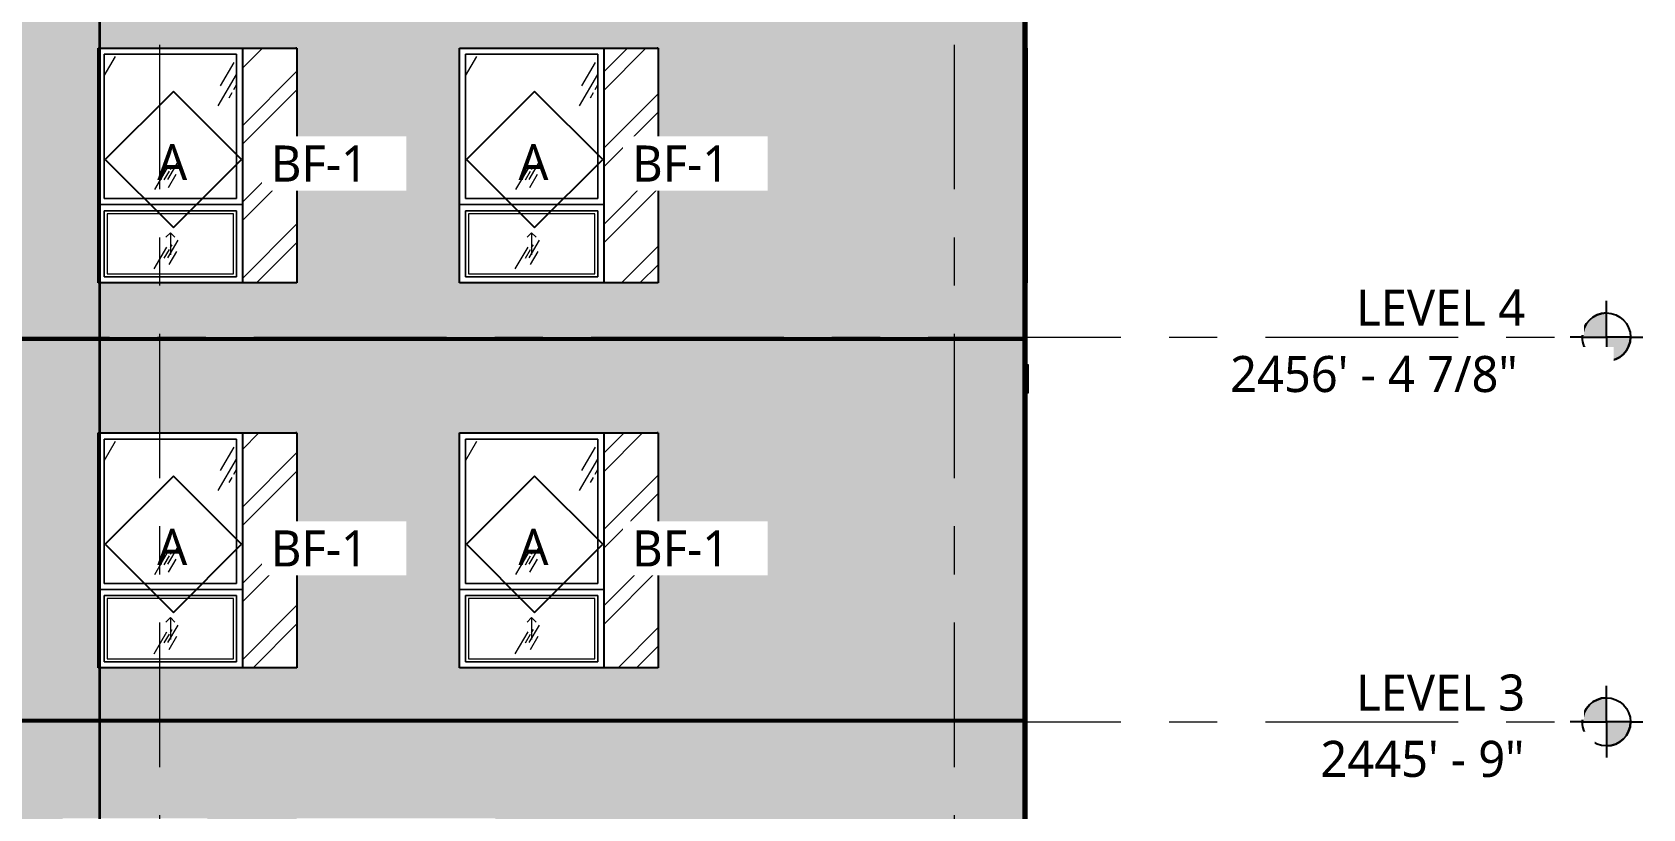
# Model space of a CAD drawing. Header units: inches. Extents: x 6 to 15224, y -733 to 6300.
# Drawn here: x 4941 to 5476, y 5320 to 5578 of the extents above; entities that cross this region are included whole.
import ezdxf

# ---------------------------------------------------------------- set-up
doc = ezdxf.new("R2010")
doc.units = ezdxf.units.IN
doc.header["$MEASUREMENT"] = 0
for name, pattern in [('Center 1_2_', [112, 64, -16, 16, -16]), ('Center 3_8_', [96, 48, -16, 16, -16]), ('Hidden 3_16_', [36, 24, -12])]:
    doc.linetypes.add(name, pattern=pattern)
for name, color, linetype, lineweight in [('A-DETL', 90, 'Continuous', 13), ('A-FLOR-LEVL', 51, 'Continuous', 13), ('A-GLAZ', 151, 'Continuous', 25), ('A-GLAZ-IDEN', 152, 'Continuous', 25), ('A-GLAZ-SILL', 1, 'Continuous', 18), ('A-WALL', 113, 'Continuous', 25), ('A-WALL-PATT', 111, 'Continuous', 25), ('G-ANNO-SYMB', 111, 'Continuous', 13), ('G-ANNO-TEXT', 231, 'Continuous', 13), ('M-EQPM', 50, 'Continuous', 18), ('S-GRID', 1, 'Continuous', 13)]:
    doc.layers.add(name, color=color, linetype=linetype, lineweight=lineweight)
doc.styles.add('Open Sans_5', font='OpenSans-Regular.ttf', dxfattribs={"height": 12})
pattern_1 = [(0, (3669.6447, 0), (5.12, 1.28), [0.16896, -3.671, 0.16896, -3.671, -20.48]), (0, (3669.6447, 0), (5.12, 1.28), [-7.68, 0.16896, -7.511, 0.16896, -3.671, -8.96]), (0, (3669.6447, 0), (5.12, 1.28), [-19.2, 0.16896, -2.391, 0.16896, -6.231]), (120, (3671.5647, 0.64), (-3.66851252, 3.79405007), [0.16896, -3.671, 0.16896, -3.671, -20.48]), (120, (3671.5647, 0.64), (-3.66851252, 3.79405007), [-7.68, 0.16896, -7.511, 0.16896, -3.671, -8.96]), (120, (3671.5647, 0.64), (-3.66851252, 3.79405007), [-19.2, 0.16896, -2.391, 0.16896, -6.231]), (240, (3672.2047, 3.2), (-1.45148748, -5.07405007), [0.16896, -3.671, 0.16896, -3.671, -20.48]), (240, (3672.2047, 3.2), (-1.45148748, -5.07405007), [-7.68, 0.16896, -7.511, 0.16896, -3.671, -8.96]), (240, (3672.2047, 3.2), (-1.45148748, -5.07405007), [-19.2, 0.16896, -2.391, 0.16896, -6.231])]
pattern_2 = [(45.176, (-1509.927, 0), (-12.593947, 12.671336), []), (45.176, (-1509.927, 19.2), (-12.593947, 12.671336), [])]
pattern_3 = [(45.176, (-1508.463, 0), (-12.593947, 12.671336), []), (45.176, (-1508.463, 19.2), (-12.593947, 12.671336), [])]

# ---------------------------------------------------------------- blocks, each defined once
blk = doc.blocks.new('1-2 WD Adaptive-Recess-TS - 4_-0_x6_-6_ - 1_-6_ Recess R-V7-WEST ELEVATION')
at = {"layer": 'A-GLAZ', "lineweight": 13}
h = blk.add_hatch(dxfattribs=at)
h.set_pattern_fill('FP_52', color=256, style=0, pattern_type=2)
h.set_pattern_definition([(59.808, (-277.003, 5432.806), (144.0017, 239.99866), [9, -754.581]), (59.808, (-277.737, 5426.193), (144.0017, 239.99866), [12, -751.581]), (59.808, (-272.552, 5431.623), (144.0017, 239.99866), [6, -757.581]), (59.808, (-274.141, 5428.844), (144.0017, 239.99866), [2, -761.581]), (59.808, (-271.446, 5429.598), (144.0017, 239.99866), [15, -748.581]), (59.808, (-246.028, 5399.404), (144.0017, 239.99866), [5.063, -758.519]), (59.808, (-246.469, 5401.668), (144.0017, 239.99866), [6.75, -756.831]), (59.808, (-247.678, 5401.525), (144.0017, 239.99866), [3.375, -760.206]), (59.808, (-245.647, 5405.029), (144.0017, 239.99866), [1.125, -762.456]), (59.808, (-250.861, 5398.297), (144.0017, 239.99866), [8.437, -755.144])])
h.paths.add_polyline_path([(-306.5, 5395), (-262.5, 5395), (-262.5, 5443), (-306.5, 5443), (-306.5, 5438.66)])
h = blk.add_hatch(dxfattribs=at)
h.set_pattern_fill('FP_50', color=256, style=0, pattern_type=2)
h.set_pattern_definition(pattern_2)
h.paths.add_polyline_path([(-242.5, 5367), (-242.5, 5445), (-260.5, 5445), (-260.5, 5367)])
at = {"layer": 'A-GLAZ-SILL', "lineweight": 13}
h = blk.add_hatch(dxfattribs=at)
h.set_pattern_fill('FP_51', color=256, style=0, pattern_type=2)
h.set_pattern_definition([(59.808, (-277.003, 5406.806), (144.0017, 239.99866), [9, -754.581]), (59.808, (-277.737, 5400.193), (144.0017, 239.99866), [12, -751.581]), (59.808, (-272.552, 5405.623), (144.0017, 239.99866), [6, -757.581]), (59.808, (-274.141, 5402.844), (144.0017, 239.99866), [2, -761.581]), (59.808, (-271.446, 5403.598), (144.0017, 239.99866), [15, -748.581]), (59.808, (-246.028, 5373.404), (144.0017, 239.99866), [5.062, -758.519]), (59.808, (-246.469, 5375.668), (144.0017, 239.99866), [6.75, -756.831]), (59.808, (-247.678, 5375.525), (144.0017, 239.99866), [3.375, -760.206]), (59.808, (-245.647, 5379.029), (144.0017, 239.99866), [1.125, -762.456]), (59.808, (-250.861, 5372.297), (144.0017, 239.99866), [8.438, -755.144])])
h.paths.add_polyline_path([(-263.5, 5370), (-263.5, 5390), (-305.5, 5390), (-305.5, 5370), (-283.5, 5370)])
at = {"layer": 'A-GLAZ', "lineweight": 13}
for p, q in [((-308.5, 5445), (-242.78, 5445)), ((-308.5, 5367), (-308.5, 5445)), ((-262.5, 5443), (-306.5, 5443)), ((-306.5, 5443), (-306.5, 5395)), ((-262.5, 5395), (-262.5, 5443)), ((-308.5, 5393), (-260.5, 5393)), ((-260.5, 5393), (-308.5, 5393)), ((-306.5, 5395), (-262.5, 5395)), ((-262.5, 5391), (-306.5, 5391)), ((-306.5, 5391), (-306.5, 5369)), ((-262.5, 5369), (-262.5, 5391)), ((-242.78, 5367), (-308.5, 5367)), ((-306.5, 5369), (-262.5, 5369))]:
    blk.add_line(p, q, dxfattribs=at)
at = {"layer": 'A-GLAZ'}
for p, q in [((-260.5, 5445), (-260.5, 5367)), ((-242.5, 5445), (-242.78, 5445)), ((-242.5, 5445), (-242.5, 5367)), ((-242.5, 5367), (-242.78, 5367))]:
    blk.add_line(p, q, dxfattribs=at)
at = {"layer": 'A-GLAZ', "linetype": 'Hidden 3_16_', "lineweight": 13}
for q in [(-286, 5382.17), (-283, 5382.17), (-284.5, 5376.33)]:
    blk.add_line((-284.5, 5383.67), q, dxfattribs=at)
at = {"layer": 'A-GLAZ-SILL'}
for p, q in [((-306.5, 5443), (-262.5, 5443)), ((-306.5, 5395), (-306.5, 5443)), ((-262.5, 5443), (-306.5, 5443)), ((-306.5, 5443), (-306.5, 5395)), ((-262.5, 5443), (-262.5, 5395)), ((-262.5, 5395), (-262.5, 5443)), ((-262.5, 5395), (-306.5, 5395)), ((-306.5, 5395), (-262.5, 5395)), ((-306.5, 5391), (-262.5, 5391)), ((-306.5, 5369), (-306.5, 5391)), ((-262.5, 5391), (-306.5, 5391)), ((-306.5, 5391), (-306.5, 5369)), ((-263.5, 5390), (-305.5, 5390)), ((-305.5, 5390), (-305.5, 5370)), ((-263.5, 5370), (-263.5, 5390)), ((-262.5, 5391), (-262.5, 5369)), ((-262.5, 5369), (-262.5, 5391)), ((-262.5, 5369), (-306.5, 5369)), ((-306.5, 5369), (-262.5, 5369)), ((-305.5, 5370), (-263.5, 5370))]:
    blk.add_line(p, q, dxfattribs=at)
blk = doc.blocks.new('1-2 WD Adaptive-Recess-TS - 4_-0_x6_-6_ - 1_-6_ Recess R-V8-WEST ELEVATION')
at = {"layer": 'A-GLAZ', "lineweight": 13}
h = blk.add_hatch(dxfattribs=at)
h.set_pattern_fill('FP_54', color=256, style=0, pattern_type=2)
h.set_pattern_definition([(59.808, (-277.003, 5560.681), (144.0017, 239.99866), [9, -754.581]), (59.808, (-277.737, 5554.068), (144.0017, 239.99866), [12, -751.581]), (59.808, (-272.552, 5559.498), (144.0017, 239.99866), [6, -757.581]), (59.808, (-274.141, 5556.719), (144.0017, 239.99866), [2, -761.581]), (59.808, (-271.446, 5557.473), (144.0017, 239.99866), [15, -748.581]), (59.808, (-246.028, 5527.279), (144.0017, 239.99866), [5.063, -758.519]), (59.808, (-246.469, 5529.543), (144.0017, 239.99866), [6.75, -756.831]), (59.808, (-247.678, 5529.4), (144.0017, 239.99866), [3.375, -760.206]), (59.808, (-245.647, 5532.904), (144.0017, 239.99866), [1.125, -762.456]), (59.808, (-250.861, 5526.172), (144.0017, 239.99866), [8.437, -755.144])])
h.paths.add_polyline_path([(-262.5, 5522.87), (-262.5, 5570.87), (-306.5, 5570.87), (-306.5, 5522.87)])
h = blk.add_hatch(dxfattribs=at)
h.set_pattern_fill('FP_50', color=256, style=0, pattern_type=2)
h.set_pattern_definition(pattern_2)
h.paths.add_polyline_path([(-242.5, 5494.87), (-242.5, 5572.87), (-260.5, 5572.87), (-260.5, 5494.87)])
at = {"layer": 'A-GLAZ-SILL', "lineweight": 13}
h = blk.add_hatch(dxfattribs=at)
h.set_pattern_fill('FP_53', color=256, style=0, pattern_type=2)
h.set_pattern_definition([(59.808, (-277.003, 5534.681), (144.0017, 239.99866), [9, -754.581]), (59.808, (-277.737, 5528.068), (144.0017, 239.99866), [12, -751.581]), (59.808, (-272.552, 5533.498), (144.0017, 239.99866), [6, -757.581]), (59.808, (-274.141, 5530.719), (144.0017, 239.99866), [2, -761.581]), (59.808, (-271.446, 5531.473), (144.0017, 239.99866), [15, -748.581]), (59.808, (-246.028, 5501.279), (144.0017, 239.99866), [5.062, -758.519]), (59.808, (-246.469, 5503.543), (144.0017, 239.99866), [6.75, -756.831]), (59.808, (-247.678, 5503.4), (144.0017, 239.99866), [3.375, -760.206]), (59.808, (-245.647, 5506.904), (144.0017, 239.99866), [1.125, -762.456]), (59.808, (-250.861, 5500.172), (144.0017, 239.99866), [8.438, -755.144])])
h.paths.add_polyline_path([(-305.5, 5497.87), (-263.5, 5497.87), (-263.5, 5517.87), (-305.5, 5517.87), (-305.5, 5499.86)])
at = {"layer": 'A-GLAZ', "lineweight": 13}
for p, q in [((-308.5, 5572.87), (-242.78, 5572.87)), ((-308.5, 5494.87), (-308.5, 5572.87)), ((-262.5, 5570.87), (-306.5, 5570.87)), ((-306.5, 5570.87), (-306.5, 5522.87)), ((-262.5, 5522.87), (-262.5, 5570.87)), ((-306.5, 5522.87), (-262.5, 5522.87)), ((-308.5, 5520.87), (-260.5, 5520.87)), ((-260.5, 5520.87), (-308.5, 5520.87)), ((-262.5, 5518.87), (-306.5, 5518.87)), ((-306.5, 5518.87), (-306.5, 5496.87)), ((-262.5, 5496.87), (-262.5, 5518.87)), ((-242.78, 5494.87), (-308.5, 5494.87)), ((-306.5, 5496.87), (-262.5, 5496.87))]:
    blk.add_line(p, q, dxfattribs=at)
at = {"layer": 'A-GLAZ'}
for p, q in [((-260.5, 5572.87), (-260.5, 5494.87)), ((-242.5, 5572.87), (-242.78, 5572.87)), ((-242.5, 5572.87), (-242.5, 5494.87)), ((-242.5, 5494.87), (-242.78, 5494.87))]:
    blk.add_line(p, q, dxfattribs=at)
at = {"layer": 'A-GLAZ', "linetype": 'Hidden 3_16_', "lineweight": 13}
for q in [(-286, 5510.04), (-283, 5510.04), (-284.5, 5504.21)]:
    blk.add_line((-284.5, 5511.54), q, dxfattribs=at)
at = {"layer": 'A-GLAZ-SILL'}
for p, q in [((-306.5, 5570.87), (-262.5, 5570.87)), ((-306.5, 5522.87), (-306.5, 5570.87)), ((-262.5, 5570.87), (-306.5, 5570.87)), ((-306.5, 5570.87), (-306.5, 5522.87)), ((-262.5, 5570.87), (-262.5, 5522.87)), ((-262.5, 5522.87), (-262.5, 5570.87)), ((-262.5, 5522.87), (-306.5, 5522.87)), ((-306.5, 5522.87), (-262.5, 5522.87)), ((-306.5, 5518.87), (-262.5, 5518.87)), ((-306.5, 5496.87), (-306.5, 5518.87)), ((-262.5, 5518.87), (-306.5, 5518.87)), ((-306.5, 5518.87), (-306.5, 5496.87)), ((-263.5, 5517.87), (-305.5, 5517.87)), ((-305.5, 5517.87), (-305.5, 5497.87)), ((-263.5, 5497.87), (-263.5, 5517.87)), ((-262.5, 5518.87), (-262.5, 5496.87)), ((-262.5, 5496.87), (-262.5, 5518.87)), ((-262.5, 5496.87), (-306.5, 5496.87)), ((-306.5, 5496.87), (-262.5, 5496.87)), ((-305.5, 5497.87), (-263.5, 5497.87))]:
    blk.add_line(p, q, dxfattribs=at)
blk = doc.blocks.new('1-2 WD Adaptive-Recess-TS - 4_-0_x6_-6_ - 1_-6_ Recess R-V12-WEST ELEVATION')
at = {"layer": 'A-GLAZ', "lineweight": 13}
h = blk.add_hatch(dxfattribs=at)
h.set_pattern_fill('FP_65', color=256, style=0, pattern_type=2)
h.set_pattern_definition([(59.808, (-157.003, 5432.806), (144.0017, 239.99866), [9, -754.581]), (59.808, (-157.737, 5426.193), (144.0017, 239.99866), [12, -751.581]), (59.808, (-152.552, 5431.623), (144.0017, 239.99866), [6, -757.581]), (59.808, (-154.141, 5428.844), (144.0017, 239.99866), [2, -761.581]), (59.808, (-151.446, 5429.598), (144.0017, 239.99866), [15, -748.581]), (59.808, (-126.028, 5399.404), (144.0017, 239.99866), [5.063, -758.519]), (59.808, (-126.469, 5401.668), (144.0017, 239.99866), [6.75, -756.831]), (59.808, (-127.678, 5401.525), (144.0017, 239.99866), [3.375, -760.206]), (59.808, (-125.647, 5405.029), (144.0017, 239.99866), [1.125, -762.456]), (59.808, (-130.861, 5398.297), (144.0017, 239.99866), [8.437, -755.144])])
h.paths.add_polyline_path([(-186.5, 5395), (-142.5, 5395), (-142.5, 5443), (-186.5, 5443), (-186.5, 5438.66)])
h = blk.add_hatch(dxfattribs=at)
h.set_pattern_fill('FP_63', color=256, style=0, pattern_type=2)
h.set_pattern_definition(pattern_3)
h.paths.add_polyline_path([(-122.5, 5367), (-122.5, 5445), (-140.5, 5445), (-140.5, 5367)])
at = {"layer": 'A-GLAZ-SILL', "lineweight": 13}
h = blk.add_hatch(dxfattribs=at)
h.set_pattern_fill('FP_64', color=256, style=0, pattern_type=2)
h.set_pattern_definition([(59.808, (-157.003, 5406.806), (144.0017, 239.99866), [9, -754.581]), (59.808, (-157.737, 5400.193), (144.0017, 239.99866), [12, -751.581]), (59.808, (-152.552, 5405.623), (144.0017, 239.99866), [6, -757.581]), (59.808, (-154.141, 5402.844), (144.0017, 239.99866), [2, -761.581]), (59.808, (-151.446, 5403.598), (144.0017, 239.99866), [15, -748.581]), (59.808, (-126.028, 5373.404), (144.0017, 239.99866), [5.062, -758.519]), (59.808, (-126.469, 5375.668), (144.0017, 239.99866), [6.75, -756.831]), (59.808, (-127.678, 5375.525), (144.0017, 239.99866), [3.375, -760.206]), (59.808, (-125.647, 5379.029), (144.0017, 239.99866), [1.125, -762.456]), (59.808, (-130.861, 5372.297), (144.0017, 239.99866), [8.438, -755.144])])
h.paths.add_polyline_path([(-143.5, 5370), (-143.5, 5390), (-185.5, 5390), (-185.5, 5370), (-163.5, 5370)])
at = {"layer": 'A-GLAZ', "lineweight": 13}
for p, q in [((-188.5, 5445), (-122.78, 5445)), ((-188.5, 5367), (-188.5, 5445)), ((-142.5, 5443), (-186.5, 5443)), ((-186.5, 5443), (-186.5, 5395)), ((-142.5, 5395), (-142.5, 5443)), ((-188.5, 5393), (-140.5, 5393)), ((-140.5, 5393), (-188.5, 5393)), ((-186.5, 5395), (-142.5, 5395)), ((-142.5, 5391), (-186.5, 5391)), ((-186.5, 5391), (-186.5, 5369)), ((-142.5, 5369), (-142.5, 5391)), ((-122.78, 5367), (-188.5, 5367)), ((-186.5, 5369), (-142.5, 5369))]:
    blk.add_line(p, q, dxfattribs=at)
at = {"layer": 'A-GLAZ'}
for p, q in [((-140.5, 5445), (-140.5, 5367)), ((-122.5, 5445), (-122.78, 5445)), ((-122.5, 5445), (-122.5, 5367)), ((-122.5, 5367), (-122.78, 5367))]:
    blk.add_line(p, q, dxfattribs=at)
at = {"layer": 'A-GLAZ', "linetype": 'Hidden 3_16_', "lineweight": 13}
for q in [(-166, 5382.17), (-163, 5382.17), (-164.5, 5376.33)]:
    blk.add_line((-164.5, 5383.67), q, dxfattribs=at)
at = {"layer": 'A-GLAZ-SILL'}
for p, q in [((-186.5, 5443), (-142.5, 5443)), ((-186.5, 5395), (-186.5, 5443)), ((-142.5, 5443), (-186.5, 5443)), ((-186.5, 5443), (-186.5, 5395)), ((-142.5, 5443), (-142.5, 5395)), ((-142.5, 5395), (-142.5, 5443)), ((-142.5, 5395), (-186.5, 5395)), ((-186.5, 5395), (-142.5, 5395)), ((-186.5, 5391), (-142.5, 5391)), ((-186.5, 5369), (-186.5, 5391)), ((-142.5, 5391), (-186.5, 5391)), ((-186.5, 5391), (-186.5, 5369)), ((-143.5, 5390), (-185.5, 5390)), ((-185.5, 5390), (-185.5, 5370)), ((-143.5, 5370), (-143.5, 5390)), ((-142.5, 5391), (-142.5, 5369)), ((-142.5, 5369), (-142.5, 5391)), ((-142.5, 5369), (-186.5, 5369)), ((-186.5, 5369), (-142.5, 5369)), ((-185.5, 5370), (-143.5, 5370))]:
    blk.add_line(p, q, dxfattribs=at)
blk = doc.blocks.new('1-2 WD Adaptive-Recess-TS - 4_-0_x6_-6_ - 1_-6_ Recess R-V13-WEST ELEVATION')
at = {"layer": 'A-GLAZ', "lineweight": 13}
h = blk.add_hatch(dxfattribs=at)
h.set_pattern_fill('FP_67', color=256, style=0, pattern_type=2)
h.set_pattern_definition([(59.808, (-157.003, 5560.681), (144.0017, 239.99866), [9, -754.581]), (59.808, (-157.737, 5554.068), (144.0017, 239.99866), [12, -751.581]), (59.808, (-152.552, 5559.498), (144.0017, 239.99866), [6, -757.581]), (59.808, (-154.141, 5556.719), (144.0017, 239.99866), [2, -761.581]), (59.808, (-151.446, 5557.473), (144.0017, 239.99866), [15, -748.581]), (59.808, (-126.028, 5527.279), (144.0017, 239.99866), [5.063, -758.519]), (59.808, (-126.469, 5529.543), (144.0017, 239.99866), [6.75, -756.831]), (59.808, (-127.678, 5529.4), (144.0017, 239.99866), [3.375, -760.206]), (59.808, (-125.647, 5532.904), (144.0017, 239.99866), [1.125, -762.456]), (59.808, (-130.861, 5526.172), (144.0017, 239.99866), [8.437, -755.144])])
h.paths.add_polyline_path([(-142.5, 5522.87), (-142.5, 5570.87), (-186.5, 5570.87), (-186.5, 5522.87)])
h = blk.add_hatch(dxfattribs=at)
h.set_pattern_fill('FP_63', color=256, style=0, pattern_type=2)
h.set_pattern_definition(pattern_3)
h.paths.add_polyline_path([(-122.5, 5494.87), (-122.5, 5572.87), (-140.5, 5572.87), (-140.5, 5494.87)])
at = {"layer": 'A-GLAZ-SILL', "lineweight": 13}
h = blk.add_hatch(dxfattribs=at)
h.set_pattern_fill('FP_66', color=256, style=0, pattern_type=2)
h.set_pattern_definition([(59.808, (-157.003, 5534.681), (144.0017, 239.99866), [9, -754.581]), (59.808, (-157.737, 5528.068), (144.0017, 239.99866), [12, -751.581]), (59.808, (-152.552, 5533.498), (144.0017, 239.99866), [6, -757.581]), (59.808, (-154.141, 5530.719), (144.0017, 239.99866), [2, -761.581]), (59.808, (-151.446, 5531.473), (144.0017, 239.99866), [15, -748.581]), (59.808, (-126.028, 5501.279), (144.0017, 239.99866), [5.062, -758.519]), (59.808, (-126.469, 5503.543), (144.0017, 239.99866), [6.75, -756.831]), (59.808, (-127.678, 5503.4), (144.0017, 239.99866), [3.375, -760.206]), (59.808, (-125.647, 5506.904), (144.0017, 239.99866), [1.125, -762.456]), (59.808, (-130.861, 5500.172), (144.0017, 239.99866), [8.438, -755.144])])
h.paths.add_polyline_path([(-143.5, 5497.87), (-143.5, 5517.87), (-185.5, 5517.87), (-185.5, 5497.87), (-163.5, 5497.87)])
at = {"layer": 'A-GLAZ', "lineweight": 13}
for p, q in [((-188.5, 5572.87), (-122.78, 5572.87)), ((-188.5, 5494.87), (-188.5, 5572.87)), ((-142.5, 5570.87), (-186.5, 5570.87)), ((-186.5, 5570.87), (-186.5, 5522.87)), ((-142.5, 5522.87), (-142.5, 5570.87)), ((-186.5, 5522.87), (-142.5, 5522.87)), ((-188.5, 5520.87), (-140.5, 5520.87)), ((-140.5, 5520.87), (-188.5, 5520.87)), ((-142.5, 5518.87), (-186.5, 5518.87)), ((-186.5, 5518.87), (-186.5, 5496.87)), ((-142.5, 5496.87), (-142.5, 5518.87)), ((-122.78, 5494.87), (-188.5, 5494.87)), ((-186.5, 5496.87), (-142.5, 5496.87))]:
    blk.add_line(p, q, dxfattribs=at)
at = {"layer": 'A-GLAZ'}
for p, q in [((-140.5, 5572.87), (-140.5, 5494.87)), ((-122.5, 5572.87), (-122.78, 5572.87)), ((-122.5, 5572.87), (-122.5, 5494.87)), ((-122.5, 5494.87), (-122.78, 5494.87))]:
    blk.add_line(p, q, dxfattribs=at)
at = {"layer": 'A-GLAZ', "linetype": 'Hidden 3_16_', "lineweight": 13}
for q in [(-166, 5510.04), (-163, 5510.04), (-164.5, 5504.21)]:
    blk.add_line((-164.5, 5511.54), q, dxfattribs=at)
at = {"layer": 'A-GLAZ-SILL'}
for p, q in [((-186.5, 5570.87), (-142.5, 5570.87)), ((-186.5, 5522.87), (-186.5, 5570.87)), ((-142.5, 5570.87), (-186.5, 5570.87)), ((-186.5, 5570.87), (-186.5, 5522.87)), ((-142.5, 5570.87), (-142.5, 5522.87)), ((-142.5, 5522.87), (-142.5, 5570.87)), ((-142.5, 5522.87), (-186.5, 5522.87)), ((-186.5, 5522.87), (-142.5, 5522.87)), ((-186.5, 5518.87), (-142.5, 5518.87)), ((-186.5, 5496.87), (-186.5, 5518.87)), ((-142.5, 5518.87), (-186.5, 5518.87)), ((-186.5, 5518.87), (-186.5, 5496.87)), ((-143.5, 5517.87), (-185.5, 5517.87)), ((-185.5, 5517.87), (-185.5, 5497.87)), ((-143.5, 5497.87), (-143.5, 5517.87)), ((-142.5, 5518.87), (-142.5, 5496.87)), ((-142.5, 5496.87), (-142.5, 5518.87)), ((-142.5, 5496.87), (-186.5, 5496.87)), ((-186.5, 5496.87), (-142.5, 5496.87)), ((-185.5, 5497.87), (-143.5, 5497.87))]:
    blk.add_line(p, q, dxfattribs=at)
blk = doc.blocks.new('1-2 WD Adaptive-Recess-TS - 4_-0_x6_-6_ - 1_-6_ Recess L-V14-WEST ELEVATION')
at = {"layer": 'A-GLAZ', "lineweight": 13}
h = blk.add_hatch(dxfattribs=at)
h.set_pattern_fill('FP_70', color=256, style=0, pattern_type=2)
h.set_pattern_definition([(45, (-1601.527, 0), (-12.671354, 12.671354), []), (45, (-1601.527, 19.2), (-12.671354, 12.671354), [])])
h.paths.add_polyline_path([(-0.06, 5367), (-0.03, 5367), (-0.06, 5369.73)])
at = {"layer": 'A-GLAZ'}
for p, q in [((-0.03, 5445), (-0.06, 5445)), ((-0.03, 5367), (-0.03, 5445)), ((-0.03, 5367), (-0.06, 5367))]:
    blk.add_line(p, q, dxfattribs=at)
blk = doc.blocks.new('1-2 WD Adaptive-Recess-TS - 2_-6_x6_-6_ - 2_-6_ Recess R-V15-WEST ELEVATION')
at = {"layer": 'A-GLAZ', "lineweight": 13}
h = blk.add_hatch(dxfattribs=at)
h.set_pattern_fill('FP_68', color=256, style=0, pattern_type=2)
h.set_pattern_definition([(86.194, (-58.193, 0), (-0.8427856, 12.6708881), []), (86.194, (-58.193, 19.2), (-0.8427856, 12.6708881), [])])
h.paths.add_polyline_path([(-0.06, 5494.87), (-0.03, 5494.87), (-0.06, 5507.58)])
at = {"layer": 'A-GLAZ'}
blk.add_line((-0.03, 5572.87), (-0.03, 5494.87), dxfattribs=at)
blk = doc.blocks.new('ME Louvers w Trim-AM - 24_ x 8_-V52-WEST ELEVATION')
at = {"layer": 'M-EQPM'}
for p, q in [((-0.0625, 5467.75), (0.4375, 5467.75)), ((0.4375, 5467.75), (0.4375, 5458.25)), ((0.4375, 5458.25), (-0.0625, 5458.25))]:
    blk.add_line(p, q, dxfattribs=at)
blk = doc.blocks.new('ME Louvers w Trim-AM - 24_ x 8_-17810137-WEST ELEVATION')
at = {"layer": 'M-EQPM'}
for p, q in [((-0.6875, 5332.75), (-0.1875, 5332.75)), ((-0.1875, 5332.75), (-0.1875, 5323.25)), ((-0.1875, 5323.25), (-0.6875, 5323.25))]:
    blk.add_line(p, q, dxfattribs=at)
blk = doc.blocks.new('Level - AN Level Head-AM-798523-WEST ELEVATION')
at = {"layer": 'A-FLOR-LEVL'}
h = blk.add_hatch(color=256, dxfattribs=at)
edge = h.paths.add_edge_path()
edge.add_line((192.54, 5109), (184.54, 5109))
edge.add_arc((192.54, 5109), 8, 90, 180, ccw=False)
edge.add_line((192.54, 5117), (192.54, 5109))
h = blk.add_hatch(color=256, dxfattribs=at)
edge = h.paths.add_edge_path()
edge.add_arc((192.54, 5109), 8, 270, 360, ccw=False)
edge.add_line((192.54, 5101), (192.54, 5109))
edge.add_line((192.54, 5109), (200.54, 5109))
at = {"layer": 'A-FLOR-LEVL', "lineweight": 25}
for p, q in [((192.54, 5117.07), (192.54, 5121.02)), ((192.54, 5109), (192.54, 5117)), ((184.54, 5109), (180.53, 5109)), ((184.54, 5109), (192.54, 5109)), ((200.54, 5109), (192.54, 5109)), ((192.54, 5109), (192.54, 5101)), ((200.54, 5109), (204.62, 5109)), ((192.54, 5101), (192.54, 5097.17))]:
    blk.add_line(p, q, dxfattribs=at)
blk.add_circle((192.54, 5109), 8, dxfattribs=at)
for start, end in [(90, 180), (270, 360)]:
    blk.add_arc((192.54, 5109), 8, start, end, dxfattribs=at)
blk = doc.blocks.new('TAG Window-AM - Standard-51685-WEST ELEVATION')
at = {"layer": 'A-GLAZ-IDEN'}
for p, q in [((-3095.5, 5558.5), (-3118.13, 5535.88)), ((-3072.87, 5535.88), (-3095.5, 5558.5)), ((-3118.13, 5535.88), (-3095.5, 5513.25)), ((-3095.5, 5513.25), (-3072.87, 5535.88))]:
    blk.add_line(p, q, dxfattribs=at)

msp = doc.modelspace()

# ---------------------------------------------------------------- hatches: boundary and pattern name
at = {"layer": 'A-WALL-PATT', "lineweight": 13}
h = msp.add_hatch(dxfattribs=at)
h.set_pattern_fill('FP_17', color=256, style=0, pattern_type=2)
h.set_pattern_definition(pattern_1)
h.paths.add_polyline_path([(5148.67166239, 5476.625), (5259.42166239, 5476.625), (5259.42166239, 5603.75), (4601.85916239, 5603.75), (4601.85916239, 5476.625), (5058.9231246, 5476.625)])
h.paths.add_polyline_path([(4776.67166239, 5494.875), (4776.67166239, 5572.875), (4842.67166239, 5572.875), (4842.67166239, 5494.875), (4776.95370757, 5494.875)])
h.paths.add_polyline_path([(5148.38961722, 5494.875), (5082.67166239, 5494.875), (5082.67166239, 5572.875), (5148.67166239, 5572.875), (5148.67166239, 5494.875)])
h.paths.add_polyline_path([(4866.67166239, 5494.875), (4866.67166239, 5572.875), (4914.67166239, 5572.875), (4914.67166239, 5494.875)])
h.paths.add_polyline_path([(4962.67166239, 5494.875), (4962.67166239, 5572.875), (5028.67166239, 5572.875), (5028.67166239, 5494.875), (5028.38961722, 5494.875)])
h.paths.add_polyline_path([(4710.67166239, 5586.125), (4685.92166239, 5586.125), (4685.92166239, 5595.625), (4711.42166239, 5595.625), (4711.42166239, 5586.125), (4711.20970587, 5586.125)])
h = msp.add_hatch(dxfattribs=at)
h.set_pattern_fill('FP_17', color=256, style=0, pattern_type=2)
h.set_pattern_definition(pattern_1)
h.paths.add_polyline_path([(5266.09082407, 5476.625), (5271.10916239, 5476.625), (5271.10916239, 5603.75), (5259.42166239, 5603.75), (5259.42166239, 5476.625), (5259.8381246, 5476.625)])
h = msp.add_hatch(dxfattribs=at)
h.set_pattern_fill('FP_17', color=256, style=0, pattern_type=2)
h.set_pattern_definition(pattern_1)
h.paths.add_polyline_path([(4602.85916239, 5475.875), (5259.42166239, 5475.875), (5259.42166239, 5476.625), (4602.85916239, 5476.625)])
h = msp.add_hatch(dxfattribs=at)
h.set_pattern_fill('FP_17', color=256, style=0, pattern_type=2)
h.set_pattern_definition(pattern_1)
h.paths.add_polyline_path([(4791.03645793, 5349.75), (5259.42166239, 5349.75), (5259.42166239, 5475.875), (4612.92166239, 5475.875), (4612.92166239, 5349.75), (4782.92166239, 5349.75)])
h.paths.add_polyline_path([(4776.67166239, 5367), (4776.67166239, 5445), (4842.67166239, 5445), (4842.67166239, 5367), (4776.95370757, 5367)])
h.paths.add_polyline_path([(4914.67166239, 5367), (4866.67166239, 5367), (4866.67166239, 5445), (4914.67166239, 5445), (4914.67166239, 5369.73127351)])
h.paths.add_polyline_path([(4962.67166239, 5367), (4962.67166239, 5445), (5028.67166239, 5445), (5028.67166239, 5367), (4991.95145793, 5367)])
h.paths.add_polyline_path([(5148.67166239, 5367), (5082.67166239, 5367), (5082.67166239, 5445), (5148.67166239, 5445), (5148.67166239, 5369.73127351)])
h.paths.add_polyline_path([(4687.00241986, 5458.25), (4685.51541239, 5458.25), (4685.51541239, 5467.75), (4711.01541239, 5467.75), (4711.01541239, 5458.25), (4687.01541239, 5458.25)])
h = msp.add_hatch(dxfattribs=at)
h.set_pattern_fill('FP_17', color=256, style=0, pattern_type=2)
h.set_pattern_definition(pattern_1)
h.paths.add_polyline_path([(5266.17166239, 5475.875), (5270.10916239, 5475.875), (5270.10916239, 5476.625), (5259.42166239, 5476.625), (5259.42166239, 5475.875), (5265.8483091, 5475.875)])
h = msp.add_hatch(dxfattribs=at)
h.set_pattern_fill('FP_17', color=256, style=0, pattern_type=2)
h.set_pattern_definition(pattern_1)
h.paths.add_polyline_path([(5259.42166239, 5349.75), (5271.10916239, 5349.75), (5271.10916239, 5475.875), (5259.42166239, 5475.875), (5259.42166239, 5367)])
h = msp.add_hatch(dxfattribs=at)
h.set_pattern_fill('FP_17', color=256, style=0, pattern_type=2)
h.set_pattern_definition(pattern_1)
h.paths.add_polyline_path([(4612.29666239, 5210.25), (5260.04666239, 5210.25), (5260.04666239, 5349), (4612.29666239, 5349), (4612.29666239, 5231.87927351)])
h.paths.add_polyline_path([(4782.92166239, 5239), (4782.92166239, 5317), (4830.92166239, 5317), (4830.92166239, 5239), (4791.03645793, 5239)])
h.paths.add_polyline_path([(5028.95370757, 5239), (5028.67166239, 5239), (5028.67166239, 5317), (5094.67166239, 5317), (5094.67166239, 5239), (5058.9231246, 5239)])
h.paths.add_polyline_path([(4950.92166239, 5239), (4950.92166239, 5317), (4998.92166239, 5317), (4998.92166239, 5239), (4991.95145793, 5239)])
h.paths.add_polyline_path([(4926.92166239, 5239), (4860.92166239, 5239), (4860.92166239, 5317), (4926.92166239, 5317), (4926.92166239, 5300.80527351)])
h = msp.add_hatch(dxfattribs=at)
h.set_pattern_fill('FP_17', color=256, style=0, pattern_type=2)
h.set_pattern_definition(pattern_1)
h.paths.add_polyline_path([(5192.86645793, 5349), (5259.42166239, 5349), (5259.42166239, 5349.75), (4612.92166239, 5349.75), (4612.92166239, 5349), (5148.67166239, 5349)])
h = msp.add_hatch(dxfattribs=at)
h.set_pattern_fill('FP_17', color=256, style=0, pattern_type=2)
h.set_pattern_definition(pattern_1)
h.paths.add_polyline_path([(5259.8381246, 5349), (5270.10916239, 5349), (5270.10916239, 5349.75), (5259.42166239, 5349.75), (5259.42166239, 5349)])
h = msp.add_hatch(dxfattribs=at)
h.set_pattern_fill('FP_17', color=256, style=0, pattern_type=2)
h.set_pattern_definition(pattern_1)
h.paths.add_polyline_path([(5270.48416239, 5210.25), (5270.48416239, 5349), (5260.04666239, 5349), (5260.04666239, 5210.25), (5266.67166239, 5210.25)])

# ---------------------------------------------------------------- linework, layer by layer
at = {"layer": 'A-DETL', "lineweight": 70}
msp.add_line((5270.48416239, 6037), (5270.48416239, 5210.25), dxfattribs=at)
at = {"layer": 'A-WALL'}
for p, q in [((5271.10916239, 5603.75), (5271.10916239, 5476.625)), ((4962.67166239, 5572.875), (5028.38961722, 5572.875)), ((4962.67166239, 5494.875), (4962.67166239, 5572.875)), ((5082.67166239, 5572.875), (5148.38961722, 5572.875)), ((5082.67166239, 5494.875), (5082.67166239, 5572.875)), ((5028.38961722, 5494.875), (4962.67166239, 5494.875)), ((5148.38961722, 5494.875), (5082.67166239, 5494.875)), ((4601.85916239, 5476.625), (5271.10916239, 5476.625)), ((5271.10916239, 5475.875), (4601.85916239, 5475.875)), ((5270.10916239, 5476.625), (5270.10916239, 5475.875)), ((5271.10916239, 5475.875), (5271.10916239, 5349.75)), ((4962.67166239, 5445), (5028.38961722, 5445)), ((4962.67166239, 5367), (4962.67166239, 5445)), ((5082.67166239, 5445), (5148.38961722, 5445)), ((5082.67166239, 5367), (5082.67166239, 5445)), ((5028.38961722, 5367), (4962.67166239, 5367)), ((5148.38961722, 5367), (5082.67166239, 5367)), ((4601.85916239, 5349.75), (5271.10916239, 5349.75)), ((5270.48416239, 5349), (4601.85916239, 5349)), ((5270.10916239, 5349.75), (5270.10916239, 5349)), ((5270.48416239, 5349), (5270.48416239, 5210.25))]:
    msp.add_line(p, q, dxfattribs=at)
at = {"layer": 'G-ANNO-SYMB', "lineweight": 35}
msp.add_line((4963.17166239, 6073.27546737), (4963.17166239, 5012.73541123), dxfattribs=at)
at = {"layer": 'S-GRID', "linetype": 'Center 3_8_'}
for p, q in [((4983.17166239, 4950), (4983.17166239, 6251.21253225)), ((5247.17166239, 4950), (5247.17166239, 6251.21253225))]:
    msp.add_line(p, q, dxfattribs=at)

# ---------------------------------------------------------------- block references
at = {"layer": 'A-FLOR-LEVL', "lineweight": 25}
for p in [(5271.17166239, 367.875), (5271.17166239, 240)]:
    msp.add_blockref('Level - AN Level Head-AM-798523-WEST ELEVATION', p, dxfattribs=at)
at = {"layer": 'A-GLAZ'}
for name in ['1-2 WD Adaptive-Recess-TS - 4_-0_x6_-6_ - 1_-6_ Recess R-V8-WEST ELEVATION', '1-2 WD Adaptive-Recess-TS - 4_-0_x6_-6_ - 1_-6_ Recess R-V13-WEST ELEVATION', '1-2 WD Adaptive-Recess-TS - 2_-6_x6_-6_ - 2_-6_ Recess R-V15-WEST ELEVATION', '1-2 WD Adaptive-Recess-TS - 4_-0_x6_-6_ - 1_-6_ Recess R-V7-WEST ELEVATION', '1-2 WD Adaptive-Recess-TS - 4_-0_x6_-6_ - 1_-6_ Recess R-V12-WEST ELEVATION', '1-2 WD Adaptive-Recess-TS - 4_-0_x6_-6_ - 1_-6_ Recess L-V14-WEST ELEVATION']:
    msp.add_blockref(name, (5271.17166239, 0), dxfattribs=at)
at = {"layer": 'A-GLAZ-IDEN'}
for p in [(8083.17166239, 0), (8203.17166239, 0), (8083.17166239, -127.875), (8203.17166239, -127.875)]:
    msp.add_blockref('TAG Window-AM - Standard-51685-WEST ELEVATION', p, dxfattribs=at)
at = {"layer": 'M-EQPM'}
for name in ['ME Louvers w Trim-AM - 24_ x 8_-V52-WEST ELEVATION', 'ME Louvers w Trim-AM - 24_ x 8_-17810137-WEST ELEVATION']:
    msp.add_blockref(name, (5271.17166239, 0), dxfattribs=at)

# ---------------------------------------------------------------- texts
at = {"layer": 'A-GLAZ-IDEN', "lineweight": 13, "char_height": 12, "width": 12.928, "attachment_point": 1, "style": 'Open Sans_5'}
for insert in [(4982.30580368, 5541.00631631), (5102.30580368, 5541.00631631), (4982.30580368, 5413.13131631), (5102.30580368, 5413.13131631)]:
    msp.add_mtext('A', dxfattribs=dict(at, insert=insert))

# ---------------------------------------------------------------- next in the draw order: texts
at = {"layer": 'A-FLOR-LEVL', "char_height": 12, "attachment_point": 1, "style": 'Open Sans_5', "bg_fill": 3, "box_fill_scale": 1.25, "bg_fill_color": 256, "bg_fill_true_color": 13158600, "bg_fill_transparency": 0}
for s, insert, width in [('LEVEL 4', (5380.56035633, 5492.6135775), 72.72), ('2456\' - 4 7/8"', (5338.71124445, 5470.59343075), 124.432), ('LEVEL 3', (5380.56035633, 5364.7385775), 72.72), ('2445\' - 9"', (5368.69549642, 5342.71843075), 88.072)]:
    msp.add_mtext(s, dxfattribs=dict(at, insert=insert, width=width))
at = {"layer": 'G-ANNO-TEXT', "color": 7, "char_height": 12, "width": 42.016, "attachment_point": 1, "style": 'Open Sans_5', "bg_fill": 3, "box_fill_scale": 1.25, "bg_fill_color": 256, "bg_fill_true_color": 13158600, "bg_fill_transparency": 0}
for insert in [(5020.0683144, 5540.52558689), (5140.0683144, 5540.52558689), (5020.0683144, 5412.65058689), (5140.0683144, 5412.65058689)]:
    msp.add_mtext('BF-1', dxfattribs=dict(at, insert=insert))

# ---------------------------------------------------------------- next in the draw order: linework, layer by layer
at = {"layer": 'A-FLOR-LEVL', "linetype": 'Center 1_2_'}
for p, q in [((1318.4277019, 5476.875), (5455.71284829, 5476.875)), ((1318.4277019, 5349), (5455.71284829, 5349))]:
    msp.add_line(p, q, dxfattribs=at)

doc.saveas('drawing.dxf')
